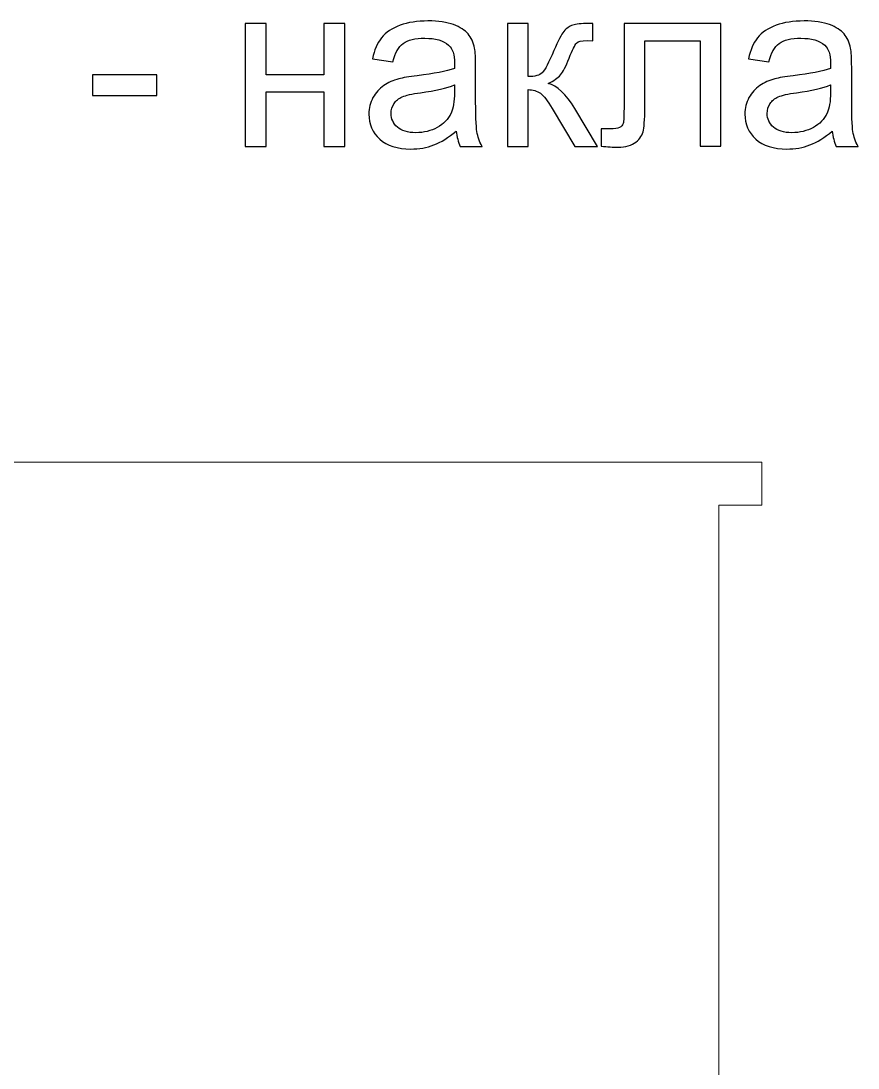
# Model space of a CAD drawing. Header units: millimetres. Extents: x -350 to 350, y -267 to 277.
# Drawn here: x -56.2 to 2, y 201.2 to 274 of the extents above; entities that cross this region are included whole.
import ezdxf

# ---------------------------------------------------------------- set-up
doc = ezdxf.new("R2010")
doc.units = ezdxf.units.MM
doc.header["$MEASUREMENT"] = 0
doc.layers.add('layer 1', color=7, linetype='Continuous')

msp = doc.modelspace()

# ---------------------------------------------------------------- linework, layer by layer
at = {"layer": 'layer 1', "color": 2}
for points, knots in [([(-40.6089, 273.7697), (-40.6089, 273.7697), (-39.1616, 273.7697), (-39.1616, 273.7697), (-39.1616, 273.7697), (-39.1616, 273.7697), (-39.1616, 270.2172), (-39.1616, 270.2172), (-39.1616, 270.2172), (-39.1616, 270.2172), (-35.1485, 270.2172), (-35.1485, 270.2172), (-35.1485, 270.2172), (-35.1485, 270.2172), (-35.1485, 273.7697), (-35.1485, 273.7697), (-35.1485, 273.7697), (-35.1485, 273.7697), (-33.7012, 273.7697), (-33.7012, 273.7697), (-33.7012, 273.7697), (-33.7012, 273.7697), (-33.7012, 265.2338), (-33.7012, 265.2338), (-33.7012, 265.2338), (-33.7012, 265.2338), (-35.1485, 265.2338), (-35.1485, 265.2338), (-35.1485, 265.2338), (-35.1485, 265.2338), (-35.1485, 269.0166), (-35.1485, 269.0166), (-35.1485, 269.0166), (-35.1485, 269.0166), (-39.1616, 269.0166), (-39.1616, 269.0166), (-39.1616, 269.0166), (-39.1616, 269.0166), (-39.1616, 265.2338), (-39.1616, 265.2338), (-39.1616, 265.2338), (-39.1616, 265.2338), (-40.6089, 265.2338), (-40.6089, 265.2338), (-40.6089, 265.2338), (-40.6089, 265.2338), (-40.6089, 273.7697), (-40.6089, 273.7697)], [0, 0, 0, 0, 0.0769231, 0.0769231, 0.0769231, 0.0769231, 0.1538462, 0.1538462, 0.1538462, 0.1538462, 0.2307692, 0.2307692, 0.2307692, 0.2307692, 0.3076923, 0.3076923, 0.3076923, 0.3076923, 0.3846154, 0.3846154, 0.3846154, 0.3846154, 0.4615385, 0.4615385, 0.4615385, 0.4615385, 0.5384615, 0.5384615, 0.5384615, 0.5384615, 0.6153846, 0.6153846, 0.6153846, 0.6153846, 0.6923077, 0.6923077, 0.6923077, 0.6923077, 0.7692308, 0.7692308, 0.7692308, 0.7692308, 0.8461538, 0.8461538, 0.8461538, 0.8461538, 1, 1, 1, 1]), ([(-25.952, 266.3028), (-26.4893, 265.8451), (-27.0073, 265.5244), (-27.5035, 265.3352), (-27.5035, 265.3352), (-27.9996, 265.1461), (-28.5314, 265.0529), (-29.1016, 265.0529), (-29.1016, 265.0529), (-30.0391, 265.0529), (-30.76, 265.2804), (-31.2644, 265.7382), (-31.2644, 265.7382), (-31.7687, 266.1932), (-32.0209, 266.7771), (-32.0209, 267.487), (-32.0209, 267.487), (-32.0209, 267.9037), (-31.925, 268.2847), (-31.7358, 268.6301), (-31.7358, 268.6301), (-31.544, 268.9755), (-31.2945, 269.2496), (-30.9875, 269.4579), (-30.9875, 269.4579), (-30.6777, 269.6662), (-30.3324, 269.8252), (-29.9459, 269.9321), (-29.9459, 269.9321), (-29.6608, 270.0061), (-29.2304, 270.0774), (-28.6575, 270.1487), (-28.6575, 270.1487), (-27.4898, 270.2857), (-26.6263, 270.4529), (-26.0754, 270.6448), (-26.0754, 270.6448), (-26.0699, 270.8422), (-26.0671, 270.9683), (-26.0671, 271.0204), (-26.0671, 271.0204), (-26.0671, 271.607), (-26.2042, 272.0209), (-26.4783, 272.2621), (-26.4783, 272.2621), (-26.8484, 272.5883), (-27.3993, 272.75), (-28.1285, 272.75), (-28.1285, 272.75), (-28.811, 272.75), (-29.3154, 272.6294), (-29.6389, 272.3909), (-29.6389, 272.3909), (-29.965, 272.1525), (-30.2035, 271.7303), (-30.3598, 271.1218), (-30.3598, 271.1218), (-30.3598, 271.1218), (-31.7742, 271.3192), (-31.7742, 271.3192), (-31.7742, 271.3192), (-31.6454, 271.9249), (-31.4343, 272.4156), (-31.1383, 272.7884), (-31.1383, 272.7884), (-30.8422, 273.1612), (-30.4146, 273.4463), (-29.8554, 273.6491), (-29.8554, 273.6491), (-29.2989, 273.8492), (-28.6493, 273.9507), (-27.9147, 273.9507), (-27.9147, 273.9507), (-27.1855, 273.9507), (-26.5907, 273.8657), (-26.1329, 273.693), (-26.1329, 273.693), (-25.6779, 273.5203), (-25.3407, 273.3065), (-25.1269, 273.0461), (-25.1269, 273.0461), (-24.9131, 272.7857), (-24.7623, 272.4567), (-24.6746, 272.0593), (-24.6746, 272.0593), (-24.628, 271.8126), (-24.6034, 271.3685), (-24.6034, 270.7298), (-24.6034, 270.7298), (-24.6034, 270.7298), (-24.6034, 268.811), (-24.6034, 268.811), (-24.6034, 268.811), (-24.6034, 267.4706), (-24.5732, 266.6236), (-24.5129, 266.2645), (-24.5129, 266.2645), (-24.4553, 265.9054), (-24.3347, 265.5627), (-24.1593, 265.2338), (-24.1593, 265.2338), (-24.1593, 265.2338), (-25.6724, 265.2338), (-25.6724, 265.2338), (-25.6724, 265.2338), (-25.8177, 265.5381), (-25.9109, 265.8944), (-25.952, 266.3028)], [0, 0, 0, 0, 0.0357143, 0.0357143, 0.0357143, 0.0357143, 0.0714286, 0.0714286, 0.0714286, 0.0714286, 0.1071429, 0.1071429, 0.1071429, 0.1071429, 0.1428571, 0.1428571, 0.1428571, 0.1428571, 0.1785714, 0.1785714, 0.1785714, 0.1785714, 0.2142857, 0.2142857, 0.2142857, 0.2142857, 0.25, 0.25, 0.25, 0.25, 0.2857143, 0.2857143, 0.2857143, 0.2857143, 0.3214286, 0.3214286, 0.3214286, 0.3214286, 0.3571429, 0.3571429, 0.3571429, 0.3571429, 0.3928571, 0.3928571, 0.3928571, 0.3928571, 0.4285714, 0.4285714, 0.4285714, 0.4285714, 0.4642857, 0.4642857, 0.4642857, 0.4642857, 0.5, 0.5, 0.5, 0.5, 0.5357143, 0.5357143, 0.5357143, 0.5357143, 0.5714286, 0.5714286, 0.5714286, 0.5714286, 0.6071429, 0.6071429, 0.6071429, 0.6071429, 0.6428571, 0.6428571, 0.6428571, 0.6428571, 0.6785714, 0.6785714, 0.6785714, 0.6785714, 0.7142857, 0.7142857, 0.7142857, 0.7142857, 0.75, 0.75, 0.75, 0.75, 0.7857143, 0.7857143, 0.7857143, 0.7857143, 0.8214286, 0.8214286, 0.8214286, 0.8214286, 0.8571429, 0.8571429, 0.8571429, 0.8571429, 0.8928571, 0.8928571, 0.8928571, 0.8928571, 0.9285714, 0.9285714, 0.9285714, 0.9285714, 1, 1, 1, 1]), ([(-22.3968, 273.7697), (-22.3968, 273.7697), (-20.9494, 273.7697), (-20.9494, 273.7697), (-20.9494, 273.7697), (-20.9494, 273.7697), (-20.9494, 270.0856), (-20.9494, 270.0856), (-20.9494, 270.0856), (-20.4889, 270.0856), (-20.1655, 270.1734), (-19.9791, 270.3515), (-19.9791, 270.3515), (-19.7954, 270.527), (-19.524, 271.0396), (-19.1622, 271.8921), (-19.1622, 271.8921), (-18.8771, 272.5664), (-18.6469, 273.0104), (-18.4714, 273.2243), (-18.4714, 273.2243), (-18.2932, 273.4381), (-18.0904, 273.5833), (-17.8601, 273.6574), (-17.8601, 273.6574), (-17.6272, 273.7314), (-17.2571, 273.7697), (-16.75, 273.7697), (-16.75, 273.7697), (-16.75, 273.7697), (-16.4594, 273.7697), (-16.4594, 273.7697), (-16.4594, 273.7697), (-16.4594, 273.7697), (-16.4594, 272.5773), (-16.4594, 272.5773), (-16.4594, 272.5773), (-16.4594, 272.5773), (-16.8624, 272.5856), (-16.8624, 272.5856), (-16.8624, 272.5856), (-17.2434, 272.5856), (-17.4874, 272.528), (-17.5943, 272.4156), (-17.5943, 272.4156), (-17.7066, 272.2977), (-17.8793, 271.9469), (-18.1096, 271.363), (-18.1096, 271.363), (-18.3289, 270.8038), (-18.529, 270.4173), (-18.7126, 270.2035), (-18.7126, 270.2035), (-18.8936, 269.9897), (-19.1759, 269.7951), (-19.5569, 269.6169), (-19.5569, 269.6169), (-18.9347, 269.4497), (-18.3207, 268.8713), (-17.7176, 267.879), (-17.7176, 267.879), (-17.7176, 267.879), (-16.1305, 265.2338), (-16.1305, 265.2338), (-16.1305, 265.2338), (-16.1305, 265.2338), (-17.7203, 265.2338), (-17.7203, 265.2338), (-17.7203, 265.2338), (-17.7203, 265.2338), (-19.2855, 267.8708), (-19.2855, 267.8708), (-19.2855, 267.8708), (-19.6008, 268.4053), (-19.8749, 268.7562), (-20.1079, 268.9261), (-20.1079, 268.9261), (-20.3436, 269.0961), (-20.6232, 269.1811), (-20.9494, 269.1811), (-20.9494, 269.1811), (-20.9494, 269.1811), (-20.9494, 265.2338), (-20.9494, 265.2338), (-20.9494, 265.2338), (-20.9494, 265.2338), (-22.3968, 265.2338), (-22.3968, 265.2338), (-22.3968, 265.2338), (-22.3968, 265.2338), (-22.3968, 273.7697), (-22.3968, 273.7697)], [0, 0, 0, 0, 0.0416667, 0.0416667, 0.0416667, 0.0416667, 0.0833333, 0.0833333, 0.0833333, 0.0833333, 0.125, 0.125, 0.125, 0.125, 0.1666667, 0.1666667, 0.1666667, 0.1666667, 0.2083333, 0.2083333, 0.2083333, 0.2083333, 0.25, 0.25, 0.25, 0.25, 0.2916667, 0.2916667, 0.2916667, 0.2916667, 0.3333333, 0.3333333, 0.3333333, 0.3333333, 0.375, 0.375, 0.375, 0.375, 0.4166667, 0.4166667, 0.4166667, 0.4166667, 0.4583333, 0.4583333, 0.4583333, 0.4583333, 0.5, 0.5, 0.5, 0.5, 0.5416667, 0.5416667, 0.5416667, 0.5416667, 0.5833333, 0.5833333, 0.5833333, 0.5833333, 0.625, 0.625, 0.625, 0.625, 0.6666667, 0.6666667, 0.6666667, 0.6666667, 0.7083333, 0.7083333, 0.7083333, 0.7083333, 0.75, 0.75, 0.75, 0.75, 0.7916667, 0.7916667, 0.7916667, 0.7916667, 0.8333333, 0.8333333, 0.8333333, 0.8333333, 0.875, 0.875, 0.875, 0.875, 0.9166667, 0.9166667, 0.9166667, 0.9166667, 1, 1, 1, 1]), ([(-14.2939, 273.7697), (-14.2939, 273.7697), (-7.5671, 273.7697), (-7.5671, 273.7697), (-7.5671, 273.7697), (-7.5671, 273.7697), (-7.5671, 265.242), (-7.5671, 265.242), (-7.5671, 265.242), (-7.5671, 265.242), (-9.0144, 265.242), (-9.0144, 265.242), (-9.0144, 265.242), (-9.0144, 265.242), (-9.0144, 272.5691), (-9.0144, 272.5691), (-9.0144, 272.5691), (-9.0144, 272.5691), (-12.8466, 272.5691), (-12.8466, 272.5691), (-12.8466, 272.5691), (-12.8466, 272.5691), (-12.8466, 268.3231), (-12.8466, 268.3231), (-12.8466, 268.3231), (-12.8466, 267.3335), (-12.8795, 266.6811), (-12.9425, 266.3632), (-12.9425, 266.3632), (-13.0083, 266.0479), (-13.1837, 265.7738), (-13.4715, 265.5381), (-13.4715, 265.5381), (-13.7621, 265.3023), (-14.1788, 265.1845), (-14.7242, 265.1845), (-14.7242, 265.1845), (-15.0614, 265.1845), (-15.4507, 265.2064), (-15.8892, 265.2475), (-15.8892, 265.2475), (-15.8892, 265.2475), (-15.8892, 266.4509), (-15.8892, 266.4509), (-15.8892, 266.4509), (-15.8892, 266.4509), (-15.256, 266.4509), (-15.256, 266.4509), (-15.256, 266.4509), (-14.9572, 266.4509), (-14.7434, 266.481), (-14.6146, 266.5441), (-14.6146, 266.5441), (-14.4858, 266.6044), (-14.4008, 266.7031), (-14.3569, 266.8374), (-14.3569, 266.8374), (-14.3158, 266.9717), (-14.2939, 267.4075), (-14.2939, 268.1449), (-14.2939, 268.1449), (-14.2939, 268.1449), (-14.2939, 273.7697), (-14.2939, 273.7697)], [0, 0, 0, 0, 0.0588235, 0.0588235, 0.0588235, 0.0588235, 0.1176471, 0.1176471, 0.1176471, 0.1176471, 0.1764706, 0.1764706, 0.1764706, 0.1764706, 0.2352941, 0.2352941, 0.2352941, 0.2352941, 0.2941176, 0.2941176, 0.2941176, 0.2941176, 0.3529412, 0.3529412, 0.3529412, 0.3529412, 0.4117647, 0.4117647, 0.4117647, 0.4117647, 0.4705882, 0.4705882, 0.4705882, 0.4705882, 0.5294118, 0.5294118, 0.5294118, 0.5294118, 0.5882353, 0.5882353, 0.5882353, 0.5882353, 0.6470588, 0.6470588, 0.6470588, 0.6470588, 0.7058824, 0.7058824, 0.7058824, 0.7058824, 0.7647059, 0.7647059, 0.7647059, 0.7647059, 0.8235294, 0.8235294, 0.8235294, 0.8235294, 0.8823529, 0.8823529, 0.8823529, 0.8823529, 1, 1, 1, 1]), ([(0.1712, 266.3028), (-0.3661, 265.8451), (-0.8841, 265.5244), (-1.3803, 265.3352), (-1.3803, 265.3352), (-1.8764, 265.1461), (-2.4082, 265.0529), (-2.9784, 265.0529), (-2.9784, 265.0529), (-3.9159, 265.0529), (-4.6368, 265.2804), (-5.1412, 265.7382), (-5.1412, 265.7382), (-5.6455, 266.1932), (-5.8977, 266.7771), (-5.8977, 267.487), (-5.8977, 267.487), (-5.8977, 267.9037), (-5.8018, 268.2847), (-5.6126, 268.6301), (-5.6126, 268.6301), (-5.4208, 268.9755), (-5.1713, 269.2496), (-4.8643, 269.4579), (-4.8643, 269.4579), (-4.5545, 269.6662), (-4.2092, 269.8252), (-3.8227, 269.9321), (-3.8227, 269.9321), (-3.5376, 270.0061), (-3.1072, 270.0774), (-2.5343, 270.1487), (-2.5343, 270.1487), (-1.3666, 270.2857), (-0.5031, 270.4529), (0.0478, 270.6448), (0.0478, 270.6448), (0.0533, 270.8422), (0.0561, 270.9683), (0.0561, 271.0204), (0.0561, 271.0204), (0.0561, 271.607), (-0.081, 272.0209), (-0.3551, 272.2621), (-0.3551, 272.2621), (-0.7252, 272.5883), (-1.2761, 272.75), (-2.0053, 272.75), (-2.0053, 272.75), (-2.6878, 272.75), (-3.1922, 272.6294), (-3.5157, 272.3909), (-3.5157, 272.3909), (-3.8418, 272.1525), (-4.0803, 271.7303), (-4.2366, 271.1218), (-4.2366, 271.1218), (-4.2366, 271.1218), (-5.651, 271.3192), (-5.651, 271.3192), (-5.651, 271.3192), (-5.5222, 271.9249), (-5.3111, 272.4156), (-5.0151, 272.7884), (-5.0151, 272.7884), (-4.719, 273.1612), (-4.2914, 273.4463), (-3.7322, 273.6491), (-3.7322, 273.6491), (-3.1757, 273.8492), (-2.5261, 273.9507), (-1.7915, 273.9507), (-1.7915, 273.9507), (-1.0623, 273.9507), (-0.4675, 273.8657), (-0.0097, 273.693), (-0.0097, 273.693), (0.4453, 273.5203), (0.7825, 273.3065), (0.9963, 273.0461), (0.9963, 273.0461), (1.2101, 272.7857), (1.3609, 272.4567), (1.4486, 272.0593), (1.4486, 272.0593), (1.4952, 271.8126), (1.5198, 271.3685), (1.5198, 270.7298), (1.5198, 270.7298), (1.5198, 270.7298), (1.5198, 268.811), (1.5198, 268.811), (1.5198, 268.811), (1.5198, 267.4706), (1.55, 266.6236), (1.6103, 266.2645), (1.6103, 266.2645), (1.6679, 265.9054), (1.7885, 265.5627), (1.9639, 265.2338), (1.9639, 265.2338), (1.9639, 265.2338), (0.4508, 265.2338), (0.4508, 265.2338), (0.4508, 265.2338), (0.3055, 265.5381), (0.2123, 265.8944), (0.1712, 266.3028)], [0, 0, 0, 0, 0.0357143, 0.0357143, 0.0357143, 0.0357143, 0.0714286, 0.0714286, 0.0714286, 0.0714286, 0.1071429, 0.1071429, 0.1071429, 0.1071429, 0.1428571, 0.1428571, 0.1428571, 0.1428571, 0.1785714, 0.1785714, 0.1785714, 0.1785714, 0.2142857, 0.2142857, 0.2142857, 0.2142857, 0.25, 0.25, 0.25, 0.25, 0.2857143, 0.2857143, 0.2857143, 0.2857143, 0.3214286, 0.3214286, 0.3214286, 0.3214286, 0.3571429, 0.3571429, 0.3571429, 0.3571429, 0.3928571, 0.3928571, 0.3928571, 0.3928571, 0.4285714, 0.4285714, 0.4285714, 0.4285714, 0.4642857, 0.4642857, 0.4642857, 0.4642857, 0.5, 0.5, 0.5, 0.5, 0.5357143, 0.5357143, 0.5357143, 0.5357143, 0.5714286, 0.5714286, 0.5714286, 0.5714286, 0.6071429, 0.6071429, 0.6071429, 0.6071429, 0.6428571, 0.6428571, 0.6428571, 0.6428571, 0.6785714, 0.6785714, 0.6785714, 0.6785714, 0.7142857, 0.7142857, 0.7142857, 0.7142857, 0.75, 0.75, 0.75, 0.75, 0.7857143, 0.7857143, 0.7857143, 0.7857143, 0.8214286, 0.8214286, 0.8214286, 0.8214286, 0.8571429, 0.8571429, 0.8571429, 0.8571429, 0.8928571, 0.8928571, 0.8928571, 0.8928571, 0.9285714, 0.9285714, 0.9285714, 0.9285714, 1, 1, 1, 1]), ([(-51.2308, 268.7699), (-51.2308, 268.7699), (-51.2308, 270.2172), (-51.2308, 270.2172), (-51.2308, 270.2172), (-51.2308, 270.2172), (-46.7573, 270.2172), (-46.7573, 270.2172), (-46.7573, 270.2172), (-46.7573, 270.2172), (-46.7573, 268.7699), (-46.7573, 268.7699), (-46.7573, 268.7699), (-46.7573, 268.7699), (-51.2308, 268.7699), (-51.2308, 268.7699)], [0, 0, 0, 0, 0.2, 0.2, 0.2, 0.2, 0.4, 0.4, 0.4, 0.4, 0.6, 0.6, 0.6, 0.6, 1, 1, 1, 1]), ([(-26.0671, 269.51), (-26.5934, 269.2962), (-27.3829, 269.1153), (-28.4355, 268.9672), (-28.4355, 268.9672), (-29.0331, 268.8823), (-29.4552, 268.7863), (-29.7019, 268.6794), (-29.7019, 268.6794), (-29.9486, 268.5725), (-30.1377, 268.4163), (-30.2721, 268.2134), (-30.2721, 268.2134), (-30.4064, 268.0078), (-30.4749, 267.7803), (-30.4749, 267.5281), (-30.4749, 267.5281), (-30.4749, 267.1471), (-30.3296, 266.8264), (-30.0363, 266.5715), (-30.0363, 266.5715), (-29.743, 266.3166), (-29.3154, 266.1877), (-28.7535, 266.1877), (-28.7535, 266.1877), (-28.197, 266.1877), (-27.7009, 266.3083), (-27.265, 266.5523), (-27.265, 266.5523), (-26.8319, 266.7935), (-26.5112, 267.1252), (-26.3084, 267.5446), (-26.3084, 267.5446), (-26.1521, 267.8708), (-26.0754, 268.3505), (-26.0754, 268.9837), (-26.0754, 268.9837), (-26.0754, 268.9837), (-26.0671, 269.51), (-26.0671, 269.51)], [0, 0, 0, 0, 0.0909091, 0.0909091, 0.0909091, 0.0909091, 0.1818182, 0.1818182, 0.1818182, 0.1818182, 0.2727273, 0.2727273, 0.2727273, 0.2727273, 0.3636364, 0.3636364, 0.3636364, 0.3636364, 0.4545455, 0.4545455, 0.4545455, 0.4545455, 0.5454545, 0.5454545, 0.5454545, 0.5454545, 0.6363636, 0.6363636, 0.6363636, 0.6363636, 0.7272727, 0.7272727, 0.7272727, 0.7272727, 0.8181818, 0.8181818, 0.8181818, 0.8181818, 1, 1, 1, 1]), ([(0.0561, 269.51), (-0.4702, 269.2962), (-1.2597, 269.1153), (-2.3123, 268.9672), (-2.3123, 268.9672), (-2.9099, 268.8823), (-3.332, 268.7863), (-3.5787, 268.6794), (-3.5787, 268.6794), (-3.8254, 268.5725), (-4.0145, 268.4163), (-4.1489, 268.2134), (-4.1489, 268.2134), (-4.2832, 268.0078), (-4.3517, 267.7803), (-4.3517, 267.5281), (-4.3517, 267.5281), (-4.3517, 267.1471), (-4.2064, 266.8264), (-3.9131, 266.5715), (-3.9131, 266.5715), (-3.6198, 266.3166), (-3.1922, 266.1877), (-2.6303, 266.1877), (-2.6303, 266.1877), (-2.0738, 266.1877), (-1.5777, 266.3083), (-1.1418, 266.5523), (-1.1418, 266.5523), (-0.7087, 266.7935), (-0.388, 267.1252), (-0.1852, 267.5446), (-0.1852, 267.5446), (-0.0289, 267.8708), (0.0478, 268.3505), (0.0478, 268.9837), (0.0478, 268.9837), (0.0478, 268.9837), (0.0561, 269.51), (0.0561, 269.51)], [0, 0, 0, 0, 0.0909091, 0.0909091, 0.0909091, 0.0909091, 0.1818182, 0.1818182, 0.1818182, 0.1818182, 0.2727273, 0.2727273, 0.2727273, 0.2727273, 0.3636364, 0.3636364, 0.3636364, 0.3636364, 0.4545455, 0.4545455, 0.4545455, 0.4545455, 0.5454545, 0.5454545, 0.5454545, 0.5454545, 0.6363636, 0.6363636, 0.6363636, 0.6363636, 0.7272727, 0.7272727, 0.7272727, 0.7272727, 0.8181818, 0.8181818, 0.8181818, 0.8181818, 1, 1, 1, 1])]:
    msp.add_open_spline(points, degree=3, knots=knots, dxfattribs=at)
at = {"layer": 'layer 1', "color": 250, "lineweight": 9}
for points, knots in [([(-40.6089, 273.7697), (-40.6089, 273.7697), (-39.1616, 273.7697), (-39.1616, 273.7697), (-39.1616, 273.7697), (-39.1616, 273.7697), (-39.1616, 270.2172), (-39.1616, 270.2172), (-39.1616, 270.2172), (-39.1616, 270.2172), (-35.1485, 270.2172), (-35.1485, 270.2172), (-35.1485, 270.2172), (-35.1485, 270.2172), (-35.1485, 273.7697), (-35.1485, 273.7697), (-35.1485, 273.7697), (-35.1485, 273.7697), (-33.7012, 273.7697), (-33.7012, 273.7697), (-33.7012, 273.7697), (-33.7012, 273.7697), (-33.7012, 265.2338), (-33.7012, 265.2338), (-33.7012, 265.2338), (-33.7012, 265.2338), (-35.1485, 265.2338), (-35.1485, 265.2338), (-35.1485, 265.2338), (-35.1485, 265.2338), (-35.1485, 269.0166), (-35.1485, 269.0166), (-35.1485, 269.0166), (-35.1485, 269.0166), (-39.1616, 269.0166), (-39.1616, 269.0166), (-39.1616, 269.0166), (-39.1616, 269.0166), (-39.1616, 265.2338), (-39.1616, 265.2338), (-39.1616, 265.2338), (-39.1616, 265.2338), (-40.6089, 265.2338), (-40.6089, 265.2338), (-40.6089, 265.2338), (-40.6089, 265.2338), (-40.6089, 273.7697), (-40.6089, 273.7697)], [0, 0, 0, 0, 0.0769231, 0.0769231, 0.0769231, 0.0769231, 0.1538462, 0.1538462, 0.1538462, 0.1538462, 0.2307692, 0.2307692, 0.2307692, 0.2307692, 0.3076923, 0.3076923, 0.3076923, 0.3076923, 0.3846154, 0.3846154, 0.3846154, 0.3846154, 0.4615385, 0.4615385, 0.4615385, 0.4615385, 0.5384615, 0.5384615, 0.5384615, 0.5384615, 0.6153846, 0.6153846, 0.6153846, 0.6153846, 0.6923077, 0.6923077, 0.6923077, 0.6923077, 0.7692308, 0.7692308, 0.7692308, 0.7692308, 0.8461538, 0.8461538, 0.8461538, 0.8461538, 1, 1, 1, 1]), ([(-25.952, 266.3028), (-26.4893, 265.8451), (-27.0073, 265.5244), (-27.5035, 265.3352), (-27.5035, 265.3352), (-27.9996, 265.1461), (-28.5314, 265.0529), (-29.1016, 265.0529), (-29.1016, 265.0529), (-30.0391, 265.0529), (-30.76, 265.2804), (-31.2644, 265.7382), (-31.2644, 265.7382), (-31.7687, 266.1932), (-32.0209, 266.7771), (-32.0209, 267.487), (-32.0209, 267.487), (-32.0209, 267.9037), (-31.925, 268.2847), (-31.7358, 268.6301), (-31.7358, 268.6301), (-31.544, 268.9755), (-31.2945, 269.2496), (-30.9875, 269.4579), (-30.9875, 269.4579), (-30.6777, 269.6662), (-30.3324, 269.8252), (-29.9459, 269.9321), (-29.9459, 269.9321), (-29.6608, 270.0061), (-29.2304, 270.0774), (-28.6575, 270.1487), (-28.6575, 270.1487), (-27.4898, 270.2857), (-26.6263, 270.4529), (-26.0754, 270.6448), (-26.0754, 270.6448), (-26.0699, 270.8422), (-26.0671, 270.9683), (-26.0671, 271.0204), (-26.0671, 271.0204), (-26.0671, 271.607), (-26.2042, 272.0209), (-26.4783, 272.2621), (-26.4783, 272.2621), (-26.8484, 272.5883), (-27.3993, 272.75), (-28.1285, 272.75), (-28.1285, 272.75), (-28.811, 272.75), (-29.3154, 272.6294), (-29.6389, 272.3909), (-29.6389, 272.3909), (-29.965, 272.1525), (-30.2035, 271.7303), (-30.3598, 271.1218), (-30.3598, 271.1218), (-30.3598, 271.1218), (-31.7742, 271.3192), (-31.7742, 271.3192), (-31.7742, 271.3192), (-31.6454, 271.9249), (-31.4343, 272.4156), (-31.1383, 272.7884), (-31.1383, 272.7884), (-30.8422, 273.1612), (-30.4146, 273.4463), (-29.8554, 273.6491), (-29.8554, 273.6491), (-29.2989, 273.8492), (-28.6493, 273.9507), (-27.9147, 273.9507), (-27.9147, 273.9507), (-27.1855, 273.9507), (-26.5907, 273.8657), (-26.1329, 273.693), (-26.1329, 273.693), (-25.6779, 273.5203), (-25.3407, 273.3065), (-25.1269, 273.0461), (-25.1269, 273.0461), (-24.9131, 272.7857), (-24.7623, 272.4567), (-24.6746, 272.0593), (-24.6746, 272.0593), (-24.628, 271.8126), (-24.6034, 271.3685), (-24.6034, 270.7298), (-24.6034, 270.7298), (-24.6034, 270.7298), (-24.6034, 268.811), (-24.6034, 268.811), (-24.6034, 268.811), (-24.6034, 267.4706), (-24.5732, 266.6236), (-24.5129, 266.2645), (-24.5129, 266.2645), (-24.4553, 265.9054), (-24.3347, 265.5627), (-24.1593, 265.2338), (-24.1593, 265.2338), (-24.1593, 265.2338), (-25.6724, 265.2338), (-25.6724, 265.2338), (-25.6724, 265.2338), (-25.8177, 265.5381), (-25.9109, 265.8944), (-25.952, 266.3028)], [0, 0, 0, 0, 0.0357143, 0.0357143, 0.0357143, 0.0357143, 0.0714286, 0.0714286, 0.0714286, 0.0714286, 0.1071429, 0.1071429, 0.1071429, 0.1071429, 0.1428571, 0.1428571, 0.1428571, 0.1428571, 0.1785714, 0.1785714, 0.1785714, 0.1785714, 0.2142857, 0.2142857, 0.2142857, 0.2142857, 0.25, 0.25, 0.25, 0.25, 0.2857143, 0.2857143, 0.2857143, 0.2857143, 0.3214286, 0.3214286, 0.3214286, 0.3214286, 0.3571429, 0.3571429, 0.3571429, 0.3571429, 0.3928571, 0.3928571, 0.3928571, 0.3928571, 0.4285714, 0.4285714, 0.4285714, 0.4285714, 0.4642857, 0.4642857, 0.4642857, 0.4642857, 0.5, 0.5, 0.5, 0.5, 0.5357143, 0.5357143, 0.5357143, 0.5357143, 0.5714286, 0.5714286, 0.5714286, 0.5714286, 0.6071429, 0.6071429, 0.6071429, 0.6071429, 0.6428571, 0.6428571, 0.6428571, 0.6428571, 0.6785714, 0.6785714, 0.6785714, 0.6785714, 0.7142857, 0.7142857, 0.7142857, 0.7142857, 0.75, 0.75, 0.75, 0.75, 0.7857143, 0.7857143, 0.7857143, 0.7857143, 0.8214286, 0.8214286, 0.8214286, 0.8214286, 0.8571429, 0.8571429, 0.8571429, 0.8571429, 0.8928571, 0.8928571, 0.8928571, 0.8928571, 0.9285714, 0.9285714, 0.9285714, 0.9285714, 1, 1, 1, 1]), ([(-22.3968, 273.7697), (-22.3968, 273.7697), (-20.9494, 273.7697), (-20.9494, 273.7697), (-20.9494, 273.7697), (-20.9494, 273.7697), (-20.9494, 270.0856), (-20.9494, 270.0856), (-20.9494, 270.0856), (-20.4889, 270.0856), (-20.1655, 270.1734), (-19.9791, 270.3515), (-19.9791, 270.3515), (-19.7954, 270.527), (-19.524, 271.0396), (-19.1622, 271.8921), (-19.1622, 271.8921), (-18.8771, 272.5664), (-18.6469, 273.0104), (-18.4714, 273.2243), (-18.4714, 273.2243), (-18.2932, 273.4381), (-18.0904, 273.5833), (-17.8601, 273.6574), (-17.8601, 273.6574), (-17.6272, 273.7314), (-17.2571, 273.7697), (-16.75, 273.7697), (-16.75, 273.7697), (-16.75, 273.7697), (-16.4594, 273.7697), (-16.4594, 273.7697), (-16.4594, 273.7697), (-16.4594, 273.7697), (-16.4594, 272.5773), (-16.4594, 272.5773), (-16.4594, 272.5773), (-16.4594, 272.5773), (-16.8624, 272.5856), (-16.8624, 272.5856), (-16.8624, 272.5856), (-17.2434, 272.5856), (-17.4874, 272.528), (-17.5943, 272.4156), (-17.5943, 272.4156), (-17.7066, 272.2977), (-17.8793, 271.9469), (-18.1096, 271.363), (-18.1096, 271.363), (-18.3289, 270.8038), (-18.529, 270.4173), (-18.7126, 270.2035), (-18.7126, 270.2035), (-18.8936, 269.9897), (-19.1759, 269.7951), (-19.5569, 269.6169), (-19.5569, 269.6169), (-18.9347, 269.4497), (-18.3207, 268.8713), (-17.7176, 267.879), (-17.7176, 267.879), (-17.7176, 267.879), (-16.1305, 265.2338), (-16.1305, 265.2338), (-16.1305, 265.2338), (-16.1305, 265.2338), (-17.7203, 265.2338), (-17.7203, 265.2338), (-17.7203, 265.2338), (-17.7203, 265.2338), (-19.2855, 267.8708), (-19.2855, 267.8708), (-19.2855, 267.8708), (-19.6008, 268.4053), (-19.8749, 268.7562), (-20.1079, 268.9261), (-20.1079, 268.9261), (-20.3436, 269.0961), (-20.6232, 269.1811), (-20.9494, 269.1811), (-20.9494, 269.1811), (-20.9494, 269.1811), (-20.9494, 265.2338), (-20.9494, 265.2338), (-20.9494, 265.2338), (-20.9494, 265.2338), (-22.3968, 265.2338), (-22.3968, 265.2338), (-22.3968, 265.2338), (-22.3968, 265.2338), (-22.3968, 273.7697), (-22.3968, 273.7697)], [0, 0, 0, 0, 0.0416667, 0.0416667, 0.0416667, 0.0416667, 0.0833333, 0.0833333, 0.0833333, 0.0833333, 0.125, 0.125, 0.125, 0.125, 0.1666667, 0.1666667, 0.1666667, 0.1666667, 0.2083333, 0.2083333, 0.2083333, 0.2083333, 0.25, 0.25, 0.25, 0.25, 0.2916667, 0.2916667, 0.2916667, 0.2916667, 0.3333333, 0.3333333, 0.3333333, 0.3333333, 0.375, 0.375, 0.375, 0.375, 0.4166667, 0.4166667, 0.4166667, 0.4166667, 0.4583333, 0.4583333, 0.4583333, 0.4583333, 0.5, 0.5, 0.5, 0.5, 0.5416667, 0.5416667, 0.5416667, 0.5416667, 0.5833333, 0.5833333, 0.5833333, 0.5833333, 0.625, 0.625, 0.625, 0.625, 0.6666667, 0.6666667, 0.6666667, 0.6666667, 0.7083333, 0.7083333, 0.7083333, 0.7083333, 0.75, 0.75, 0.75, 0.75, 0.7916667, 0.7916667, 0.7916667, 0.7916667, 0.8333333, 0.8333333, 0.8333333, 0.8333333, 0.875, 0.875, 0.875, 0.875, 0.9166667, 0.9166667, 0.9166667, 0.9166667, 1, 1, 1, 1]), ([(-14.2939, 273.7697), (-14.2939, 273.7697), (-7.5671, 273.7697), (-7.5671, 273.7697), (-7.5671, 273.7697), (-7.5671, 273.7697), (-7.5671, 265.242), (-7.5671, 265.242), (-7.5671, 265.242), (-7.5671, 265.242), (-9.0144, 265.242), (-9.0144, 265.242), (-9.0144, 265.242), (-9.0144, 265.242), (-9.0144, 272.5691), (-9.0144, 272.5691), (-9.0144, 272.5691), (-9.0144, 272.5691), (-12.8466, 272.5691), (-12.8466, 272.5691), (-12.8466, 272.5691), (-12.8466, 272.5691), (-12.8466, 268.3231), (-12.8466, 268.3231), (-12.8466, 268.3231), (-12.8466, 267.3335), (-12.8795, 266.6811), (-12.9425, 266.3632), (-12.9425, 266.3632), (-13.0083, 266.0479), (-13.1837, 265.7738), (-13.4715, 265.5381), (-13.4715, 265.5381), (-13.7621, 265.3023), (-14.1788, 265.1845), (-14.7242, 265.1845), (-14.7242, 265.1845), (-15.0614, 265.1845), (-15.4507, 265.2064), (-15.8892, 265.2475), (-15.8892, 265.2475), (-15.8892, 265.2475), (-15.8892, 266.4509), (-15.8892, 266.4509), (-15.8892, 266.4509), (-15.8892, 266.4509), (-15.256, 266.4509), (-15.256, 266.4509), (-15.256, 266.4509), (-14.9572, 266.4509), (-14.7434, 266.481), (-14.6146, 266.5441), (-14.6146, 266.5441), (-14.4858, 266.6044), (-14.4008, 266.7031), (-14.3569, 266.8374), (-14.3569, 266.8374), (-14.3158, 266.9717), (-14.2939, 267.4075), (-14.2939, 268.1449), (-14.2939, 268.1449), (-14.2939, 268.1449), (-14.2939, 273.7697), (-14.2939, 273.7697)], [0, 0, 0, 0, 0.0588235, 0.0588235, 0.0588235, 0.0588235, 0.1176471, 0.1176471, 0.1176471, 0.1176471, 0.1764706, 0.1764706, 0.1764706, 0.1764706, 0.2352941, 0.2352941, 0.2352941, 0.2352941, 0.2941176, 0.2941176, 0.2941176, 0.2941176, 0.3529412, 0.3529412, 0.3529412, 0.3529412, 0.4117647, 0.4117647, 0.4117647, 0.4117647, 0.4705882, 0.4705882, 0.4705882, 0.4705882, 0.5294118, 0.5294118, 0.5294118, 0.5294118, 0.5882353, 0.5882353, 0.5882353, 0.5882353, 0.6470588, 0.6470588, 0.6470588, 0.6470588, 0.7058824, 0.7058824, 0.7058824, 0.7058824, 0.7647059, 0.7647059, 0.7647059, 0.7647059, 0.8235294, 0.8235294, 0.8235294, 0.8235294, 0.8823529, 0.8823529, 0.8823529, 0.8823529, 1, 1, 1, 1]), ([(0.1712, 266.3028), (-0.3661, 265.8451), (-0.8841, 265.5244), (-1.3803, 265.3352), (-1.3803, 265.3352), (-1.8764, 265.1461), (-2.4082, 265.0529), (-2.9784, 265.0529), (-2.9784, 265.0529), (-3.9159, 265.0529), (-4.6368, 265.2804), (-5.1412, 265.7382), (-5.1412, 265.7382), (-5.6455, 266.1932), (-5.8977, 266.7771), (-5.8977, 267.487), (-5.8977, 267.487), (-5.8977, 267.9037), (-5.8018, 268.2847), (-5.6126, 268.6301), (-5.6126, 268.6301), (-5.4208, 268.9755), (-5.1713, 269.2496), (-4.8643, 269.4579), (-4.8643, 269.4579), (-4.5545, 269.6662), (-4.2092, 269.8252), (-3.8227, 269.9321), (-3.8227, 269.9321), (-3.5376, 270.0061), (-3.1072, 270.0774), (-2.5343, 270.1487), (-2.5343, 270.1487), (-1.3666, 270.2857), (-0.5031, 270.4529), (0.0478, 270.6448), (0.0478, 270.6448), (0.0533, 270.8422), (0.0561, 270.9683), (0.0561, 271.0204), (0.0561, 271.0204), (0.0561, 271.607), (-0.081, 272.0209), (-0.3551, 272.2621), (-0.3551, 272.2621), (-0.7252, 272.5883), (-1.2761, 272.75), (-2.0053, 272.75), (-2.0053, 272.75), (-2.6878, 272.75), (-3.1922, 272.6294), (-3.5157, 272.3909), (-3.5157, 272.3909), (-3.8418, 272.1525), (-4.0803, 271.7303), (-4.2366, 271.1218), (-4.2366, 271.1218), (-4.2366, 271.1218), (-5.651, 271.3192), (-5.651, 271.3192), (-5.651, 271.3192), (-5.5222, 271.9249), (-5.3111, 272.4156), (-5.0151, 272.7884), (-5.0151, 272.7884), (-4.719, 273.1612), (-4.2914, 273.4463), (-3.7322, 273.6491), (-3.7322, 273.6491), (-3.1757, 273.8492), (-2.5261, 273.9507), (-1.7915, 273.9507), (-1.7915, 273.9507), (-1.0623, 273.9507), (-0.4675, 273.8657), (-0.0097, 273.693), (-0.0097, 273.693), (0.4453, 273.5203), (0.7825, 273.3065), (0.9963, 273.0461), (0.9963, 273.0461), (1.2101, 272.7857), (1.3609, 272.4567), (1.4486, 272.0593), (1.4486, 272.0593), (1.4952, 271.8126), (1.5198, 271.3685), (1.5198, 270.7298), (1.5198, 270.7298), (1.5198, 270.7298), (1.5198, 268.811), (1.5198, 268.811), (1.5198, 268.811), (1.5198, 267.4706), (1.55, 266.6236), (1.6103, 266.2645), (1.6103, 266.2645), (1.6679, 265.9054), (1.7885, 265.5627), (1.9639, 265.2338), (1.9639, 265.2338), (1.9639, 265.2338), (0.4508, 265.2338), (0.4508, 265.2338), (0.4508, 265.2338), (0.3055, 265.5381), (0.2123, 265.8944), (0.1712, 266.3028)], [0, 0, 0, 0, 0.0357143, 0.0357143, 0.0357143, 0.0357143, 0.0714286, 0.0714286, 0.0714286, 0.0714286, 0.1071429, 0.1071429, 0.1071429, 0.1071429, 0.1428571, 0.1428571, 0.1428571, 0.1428571, 0.1785714, 0.1785714, 0.1785714, 0.1785714, 0.2142857, 0.2142857, 0.2142857, 0.2142857, 0.25, 0.25, 0.25, 0.25, 0.2857143, 0.2857143, 0.2857143, 0.2857143, 0.3214286, 0.3214286, 0.3214286, 0.3214286, 0.3571429, 0.3571429, 0.3571429, 0.3571429, 0.3928571, 0.3928571, 0.3928571, 0.3928571, 0.4285714, 0.4285714, 0.4285714, 0.4285714, 0.4642857, 0.4642857, 0.4642857, 0.4642857, 0.5, 0.5, 0.5, 0.5, 0.5357143, 0.5357143, 0.5357143, 0.5357143, 0.5714286, 0.5714286, 0.5714286, 0.5714286, 0.6071429, 0.6071429, 0.6071429, 0.6071429, 0.6428571, 0.6428571, 0.6428571, 0.6428571, 0.6785714, 0.6785714, 0.6785714, 0.6785714, 0.7142857, 0.7142857, 0.7142857, 0.7142857, 0.75, 0.75, 0.75, 0.75, 0.7857143, 0.7857143, 0.7857143, 0.7857143, 0.8214286, 0.8214286, 0.8214286, 0.8214286, 0.8571429, 0.8571429, 0.8571429, 0.8571429, 0.8928571, 0.8928571, 0.8928571, 0.8928571, 0.9285714, 0.9285714, 0.9285714, 0.9285714, 1, 1, 1, 1]), ([(-51.2308, 268.7699), (-51.2308, 268.7699), (-51.2308, 270.2172), (-51.2308, 270.2172), (-51.2308, 270.2172), (-51.2308, 270.2172), (-46.7573, 270.2172), (-46.7573, 270.2172), (-46.7573, 270.2172), (-46.7573, 270.2172), (-46.7573, 268.7699), (-46.7573, 268.7699), (-46.7573, 268.7699), (-46.7573, 268.7699), (-51.2308, 268.7699), (-51.2308, 268.7699)], [0, 0, 0, 0, 0.2, 0.2, 0.2, 0.2, 0.4, 0.4, 0.4, 0.4, 0.6, 0.6, 0.6, 0.6, 1, 1, 1, 1]), ([(-26.0671, 269.51), (-26.5934, 269.2962), (-27.3829, 269.1153), (-28.4355, 268.9672), (-28.4355, 268.9672), (-29.0331, 268.8823), (-29.4552, 268.7863), (-29.7019, 268.6794), (-29.7019, 268.6794), (-29.9486, 268.5725), (-30.1377, 268.4163), (-30.2721, 268.2134), (-30.2721, 268.2134), (-30.4064, 268.0078), (-30.4749, 267.7803), (-30.4749, 267.5281), (-30.4749, 267.5281), (-30.4749, 267.1471), (-30.3296, 266.8264), (-30.0363, 266.5715), (-30.0363, 266.5715), (-29.743, 266.3166), (-29.3154, 266.1877), (-28.7535, 266.1877), (-28.7535, 266.1877), (-28.197, 266.1877), (-27.7009, 266.3083), (-27.265, 266.5523), (-27.265, 266.5523), (-26.8319, 266.7935), (-26.5112, 267.1252), (-26.3084, 267.5446), (-26.3084, 267.5446), (-26.1521, 267.8708), (-26.0754, 268.3505), (-26.0754, 268.9837), (-26.0754, 268.9837), (-26.0754, 268.9837), (-26.0671, 269.51), (-26.0671, 269.51)], [0, 0, 0, 0, 0.0909091, 0.0909091, 0.0909091, 0.0909091, 0.1818182, 0.1818182, 0.1818182, 0.1818182, 0.2727273, 0.2727273, 0.2727273, 0.2727273, 0.3636364, 0.3636364, 0.3636364, 0.3636364, 0.4545455, 0.4545455, 0.4545455, 0.4545455, 0.5454545, 0.5454545, 0.5454545, 0.5454545, 0.6363636, 0.6363636, 0.6363636, 0.6363636, 0.7272727, 0.7272727, 0.7272727, 0.7272727, 0.8181818, 0.8181818, 0.8181818, 0.8181818, 1, 1, 1, 1]), ([(0.0561, 269.51), (-0.4702, 269.2962), (-1.2597, 269.1153), (-2.3123, 268.9672), (-2.3123, 268.9672), (-2.9099, 268.8823), (-3.332, 268.7863), (-3.5787, 268.6794), (-3.5787, 268.6794), (-3.8254, 268.5725), (-4.0145, 268.4163), (-4.1489, 268.2134), (-4.1489, 268.2134), (-4.2832, 268.0078), (-4.3517, 267.7803), (-4.3517, 267.5281), (-4.3517, 267.5281), (-4.3517, 267.1471), (-4.2064, 266.8264), (-3.9131, 266.5715), (-3.9131, 266.5715), (-3.6198, 266.3166), (-3.1922, 266.1877), (-2.6303, 266.1877), (-2.6303, 266.1877), (-2.0738, 266.1877), (-1.5777, 266.3083), (-1.1418, 266.5523), (-1.1418, 266.5523), (-0.7087, 266.7935), (-0.388, 267.1252), (-0.1852, 267.5446), (-0.1852, 267.5446), (-0.0289, 267.8708), (0.0478, 268.3505), (0.0478, 268.9837), (0.0478, 268.9837), (0.0478, 268.9837), (0.0561, 269.51), (0.0561, 269.51)], [0, 0, 0, 0, 0.0909091, 0.0909091, 0.0909091, 0.0909091, 0.1818182, 0.1818182, 0.1818182, 0.1818182, 0.2727273, 0.2727273, 0.2727273, 0.2727273, 0.3636364, 0.3636364, 0.3636364, 0.3636364, 0.4545455, 0.4545455, 0.4545455, 0.4545455, 0.5454545, 0.5454545, 0.5454545, 0.5454545, 0.6363636, 0.6363636, 0.6363636, 0.6363636, 0.7272727, 0.7272727, 0.7272727, 0.7272727, 0.8181818, 0.8181818, 0.8181818, 0.8181818, 1, 1, 1, 1])]:
    msp.add_open_spline(points, degree=3, knots=knots, dxfattribs=at)
at = {"layer": 'layer 1', "color": 142, "lineweight": 20}
msp.add_open_spline([(-97.7189, 243.3111), (-97.7189, 243.3111), (-7.7189, 243.3111), (-7.7189, 243.3111), (-7.7189, 243.3111), (-7.7189, 243.3111), (-4.7188, 243.3111), (-4.7188, 243.3111), (-4.7188, 243.3111), (-4.7188, 243.3111), (-4.7188, 240.3111), (-4.7188, 240.3111), (-4.7188, 240.3111), (-4.7188, 240.3111), (-7.7189, 240.3111), (-7.7189, 240.3111), (-7.7189, 240.3111), (-7.7189, 240.3111), (-7.7189, 113.3114), (-7.7189, 113.3114), (-7.7189, 113.3114), (-7.7189, 113.3114), (-97.7189, 113.3114), (-97.7189, 113.3114), (-97.7189, 113.3114), (-97.7189, 113.3114), (-97.7189, 240.3111), (-97.7189, 240.3111), (-97.7189, 240.3111), (-97.7189, 240.3111), (-100.7188, 240.3111), (-100.7188, 240.3111), (-100.7188, 240.3111), (-100.7188, 240.3111), (-100.7188, 243.3111), (-100.7188, 243.3111), (-100.7188, 243.3111), (-100.7188, 243.3111), (-97.7189, 243.3111), (-97.7189, 243.3111)], degree=3, knots=[0, 0, 0, 0, 0.0909091, 0.0909091, 0.0909091, 0.0909091, 0.1818182, 0.1818182, 0.1818182, 0.1818182, 0.2727273, 0.2727273, 0.2727273, 0.2727273, 0.3636364, 0.3636364, 0.3636364, 0.3636364, 0.4545455, 0.4545455, 0.4545455, 0.4545455, 0.5454545, 0.5454545, 0.5454545, 0.5454545, 0.6363636, 0.6363636, 0.6363636, 0.6363636, 0.7272727, 0.7272727, 0.7272727, 0.7272727, 0.8181818, 0.8181818, 0.8181818, 0.8181818, 1, 1, 1, 1], dxfattribs=at)

doc.saveas('drawing.dxf')
